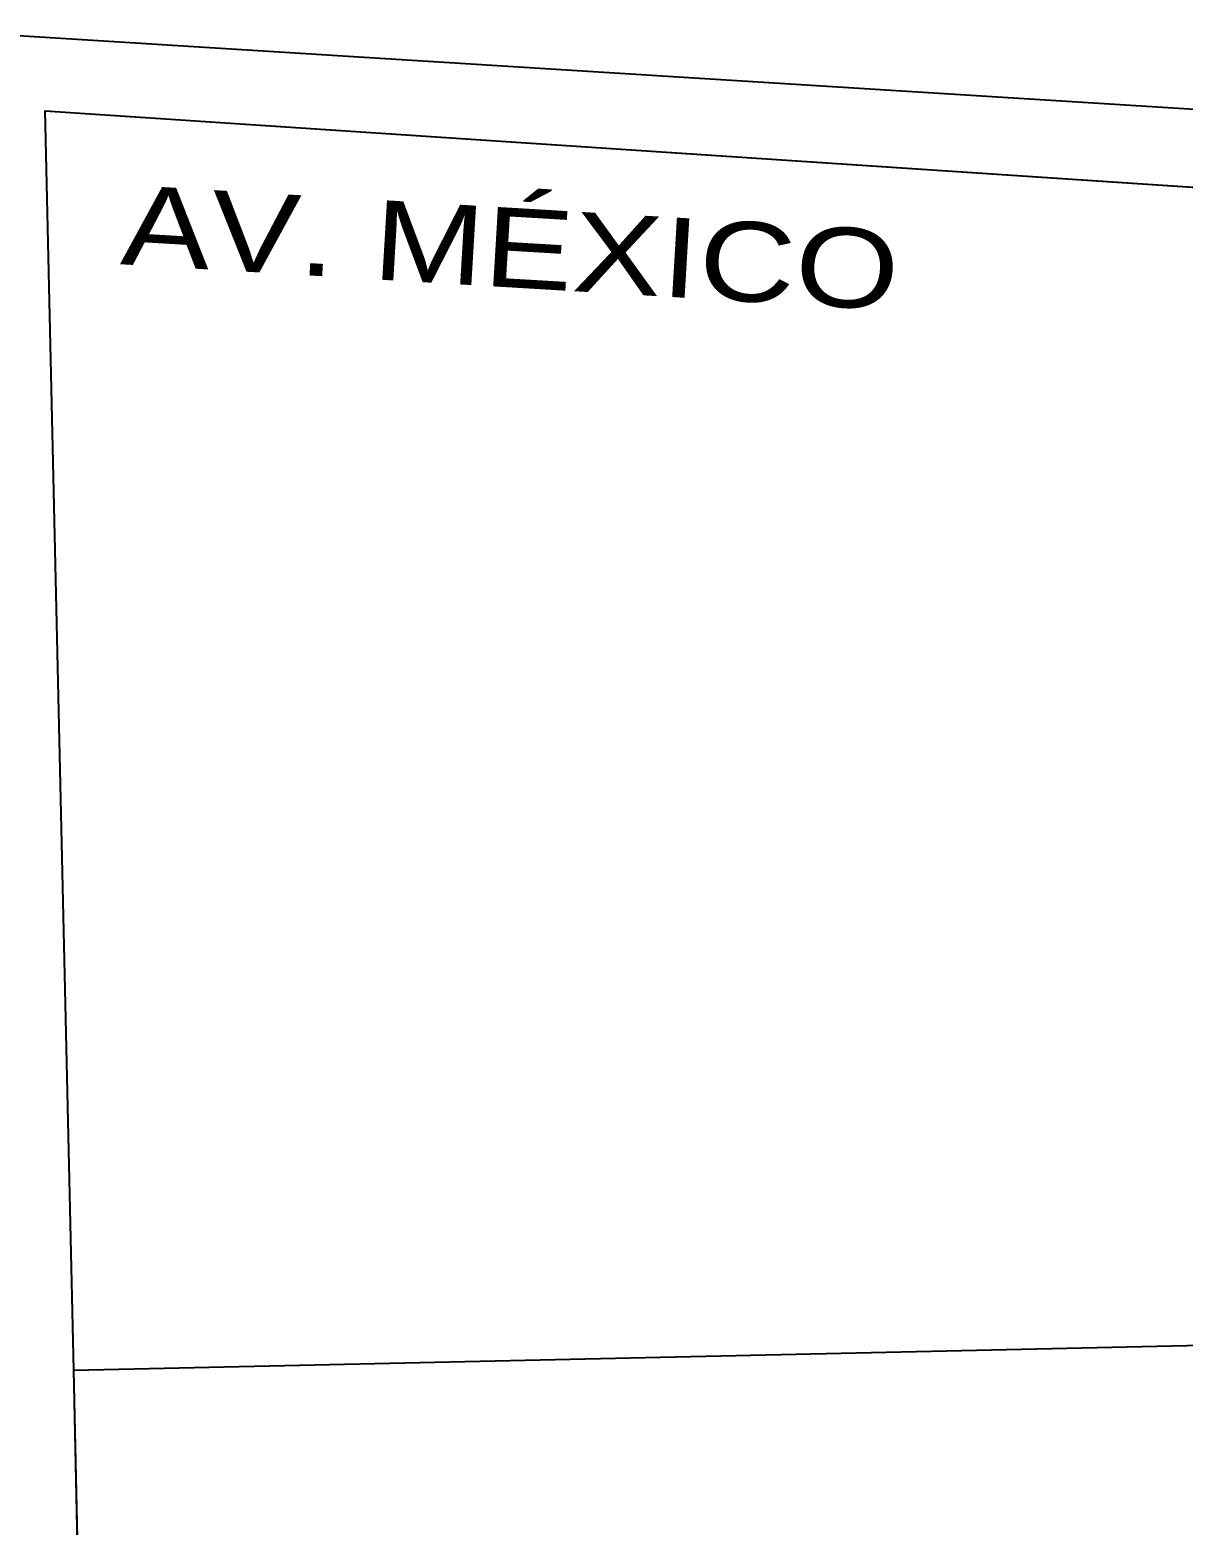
# Model space of a CAD drawing. Header units: metres. Extents: x 668617 to 675126, y 2286318 to 2293677.
# Drawn here: x 669935.74 to 669964.72, y 2287405.8 to 2287443.39 of the extents above; entities that cross this region are included whole.
import ezdxf

# ---------------------------------------------------------------- set-up
doc = ezdxf.new("R2010")
doc.units = ezdxf.units.M
doc.header["$MEASUREMENT"] = 0
for name, color, linetype in [('DMTG-PB-BANQUETAS', 251, 'Continuous'), ('DMTG-PB-LOTIFICACION', 253, 'Continuous'), ('DMTG-PB-MANZANAS', 251, 'Continuous'), ('DMTG-X-NOM CALLES', 250, 'Continuous')]:
    doc.layers.add(name, color=color, linetype=linetype)
doc.styles.add('CALLE', font='arial.ttf', dxfattribs={"height": 9})

msp = doc.modelspace()

# ---------------------------------------------------------------- linework, layer by layer
at = {"layer": 'DMTG-PB-BANQUETAS'}
msp.add_lwpolyline([(670002.8232378348, 2287328.581960273), (670000.754534518, 2287436.608172307), (670000.571333501, 2287437.123538572), (670000.3158908689, 2287437.606437176), (669999.9931400553, 2287438.047831459), (669999.6100070588, 2287438.437670024), (669999.1734326395, 2287438.767901422), (669998.6953721839, 2287439.032437244), (669998.1827738339, 2287439.224226011), (669997.6486150917, 2287439.340171853), (669933.0387485742, 2287443.390174519)], dxfattribs=at)
at = {"layer": 'DMTG-PB-LOTIFICACION'}
for p, q in [((669936.1296796794, 2287441.351901562), (669967.3687749797, 2287439.274421163)), ((669936.8439985315, 2287409.694647283), (669936.1296796794, 2287441.351901562)), ((669936.8439985315, 2287409.694647283), (669973.4108692037, 2287410.509797101)), ((669937.2786797934, 2287389.736311876), (669936.8439985315, 2287409.694647283))]:
    msp.add_line(p, q, dxfattribs=at)
at = {"layer": 'DMTG-PB-MANZANAS'}
msp.add_lwpolyline([(669938.015586516, 2287357.469147941), (669937.6730939763, 2287372.197827408), (669937.2786797934, 2287389.736311876), (669936.8439985315, 2287409.694647283), (669936.1296796794, 2287441.351901562), (669967.3687749797, 2287439.274421163), (669972.4702140252, 2287438.946062112), (669997.247415823, 2287437.301169691), (669999.8659625981, 2287435.292261334), (670000.2361342553, 2287418.753683012), (670000.8955320186, 2287388.256206155), (670001.3887830966, 2287366.278101065)], dxfattribs=at)

# ---------------------------------------------------------------- texts
at = {"layer": 'DMTG-X-NOM CALLES', "linetype": 'Continuous', "ltscale": 30, "style": 'CALLE', "width": 1.199999999999999}
msp.add_text('AV. MÉXICO', height=2, rotation=356.5964381160665, dxfattribs=at).set_placement((669938, 2287437.5))

doc.saveas('drawing.dxf')
